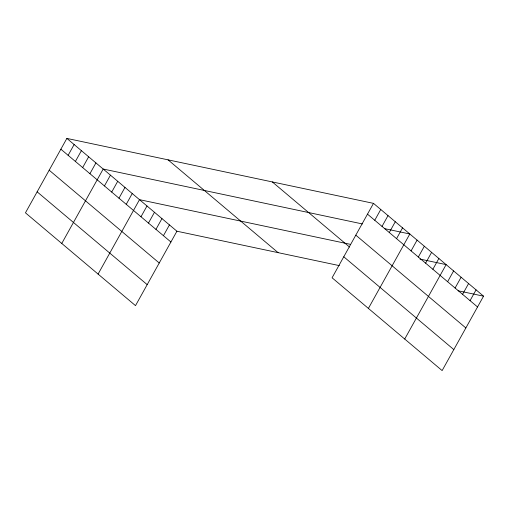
<?xml version="1.0" encoding="UTF-8"?>
<svg xmlns="http://www.w3.org/2000/svg" width="509" height="509" viewBox="0 0 509 509"><rect width="100%" height="100%" fill="white"/><g stroke="black" fill="none" stroke-linecap="round" stroke-linejoin="round"><path stroke-width="0.76" d="M373.498 203.365L332.078 277.78L442.13 370.59L483.55 296.174L373.498 203.365L66.87 138.41L25.45 212.826L135.502 305.635L176.922 231.22L339.35 265.622M68.13 155.321L74.136 144.531M75.396 161.448L81.402 150.658M82.662 167.569L88.661 156.785M89.921 173.696L95.927 162.912M61.767 243.455L103.187 169.033L362.408 223.947M104.447 185.944L110.453 175.16M111.713 192.071L117.719 181.287M118.979 198.198L124.979 187.414M126.238 204.325L132.245 193.535M98.084 274.084L139.504 199.662L350.606 244.384M140.987 216.758L146.993 205.973M148.469 223.069L154.475 212.285M155.951 229.381L161.957 218.596M163.44 235.692L169.44 224.908M374.758 220.276L380.757 209.485M382.017 226.403L388.023 215.612M389.283 232.524L395.289 221.739M396.549 238.651L402.549 227.867M368.395 308.409L409.815 233.987L384.34 228.592M411.075 250.899L417.081 240.114M418.341 257.026L424.341 246.241M425.6 263.153L431.607 252.369M432.866 269.28L438.866 258.489M404.712 339.039L446.132 264.616L419.95 259.068M447.615 281.712L453.614 270.928M455.097 288.024L461.097 277.24M462.579 294.336L468.585 283.551M470.061 300.647L476.068 289.863M458.075 290.773L483.55 296.174M367.492 214.149L477.544 306.959M355.804 235.152L465.856 327.955M272.309 181.929L349.549 247.062M343.766 256.784L453.818 349.594M168.059 159.845L278.111 252.655M66.87 138.41L176.922 231.22M60.87 149.194L170.922 242.004M49.182 170.197L159.234 263M37.138 191.829L147.19 284.639"/></g></svg>
